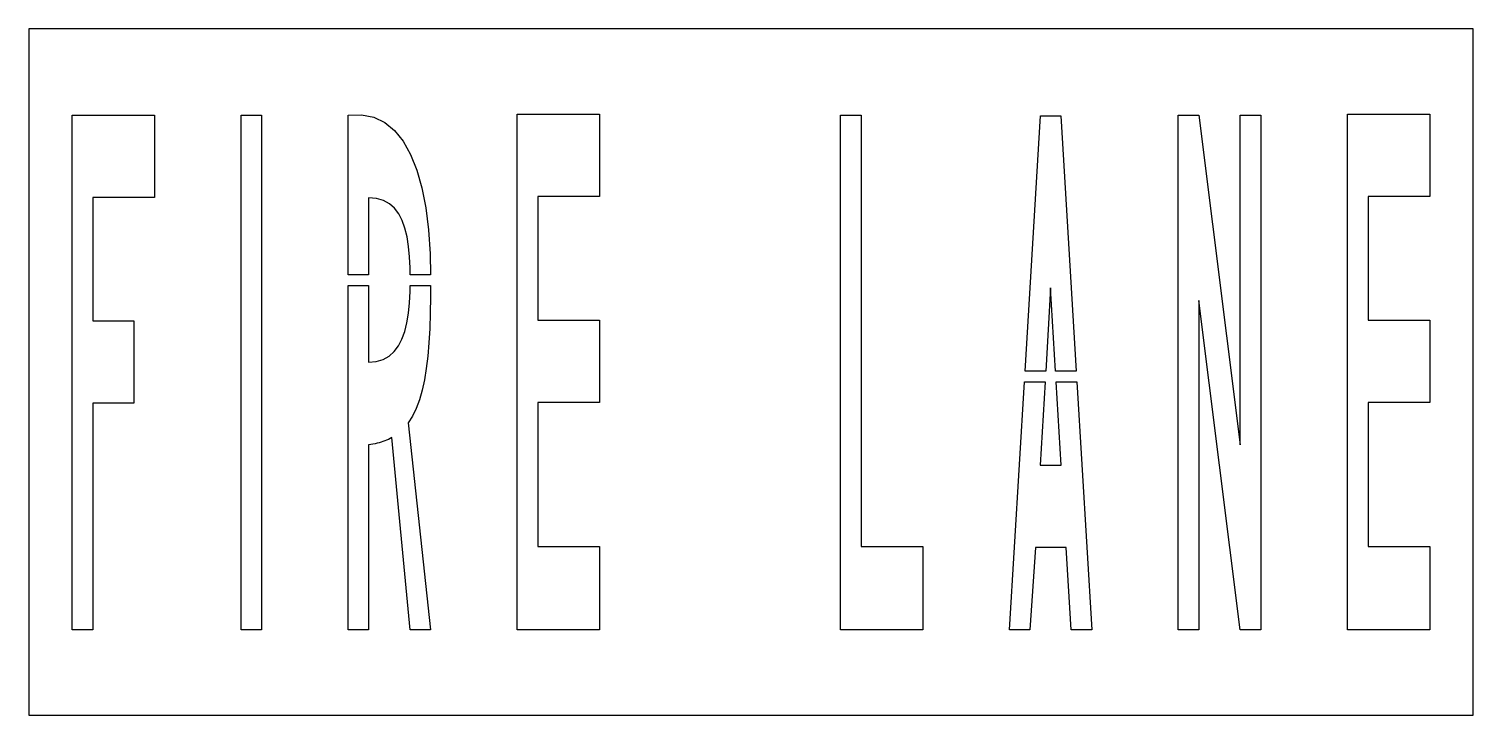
# Model space of a CAD drawing. Extents: x 0 to 101, y 0 to 48.
import ezdxf

# ---------------------------------------------------------------- set-up
doc = ezdxf.new("R2010")
doc.units = 0
doc.layers.add('CUT', color=7, linetype='Continuous')
doc.layers.add('OUTSIDE', color=1, linetype='Continuous')

msp = doc.modelspace()

# ---------------------------------------------------------------- linework, layer by layer
at = {"layer": 'CUT'}
for points in [[(4.466, 27.573), (7.346, 27.573), (7.346, 21.813), (4.466, 21.813), (4.466, 5.973), (3.026, 5.973), (3.026, 41.973), (8.7896, 41.973), (8.7896, 36.213), (4.466, 36.213)], [(14.8368, 41.973), (16.2768, 41.973), (16.2768, 5.973), (14.8368, 5.973)], [(27.1264, 38.1282), (27.4792, 36.8754), (27.7528, 35.475), (27.9472, 33.9342), (28.0624, 32.2566), (28.0915, 30.8038), (26.6647, 30.8038), (26.6584, 31.2846), (26.6188, 32.0658), (26.5504, 32.7894), (26.446, 33.4554), (26.302, 34.0602), (26.1112, 34.5966), (25.8736, 35.061), (25.5784, 35.4534), (25.222, 35.763), (24.8044, 35.9898), (24.3148, 36.1266), (23.7532, 36.1734), (23.7532, 35.2158), (23.7532, 34.2582), (23.7532, 33.3006), (23.7532, 32.343), (23.7532, 31.3854), (23.7532, 30.8038), (22.324, 30.8038), (22.324, 32.9694), (22.324, 35.9682), (22.324, 38.967), (22.324, 41.9586), (23.2636, 41.9982), (24.1204, 41.8254), (24.8872, 41.4546), (25.5712, 40.8894), (26.1724, 40.1406), (26.6908, 39.219)], [(35.5856, 27.627), (39.9092, 27.627), (39.9092, 21.867), (35.5856, 21.867), (35.5856, 11.787), (39.9092, 11.787), (39.9092, 5.973), (34.1456, 5.973), (34.1456, 42.027), (39.9092, 42.027), (39.9092, 36.267), (35.5856, 36.267)], [(62.52, 5.973), (56.7564, 5.973), (56.7564, 41.9586), (58.1964, 41.9586), (58.1964, 11.7942), (62.52, 11.7942)], [(72.1636, 41.919), (73.2399, 24.0664), (71.7955, 24.0664), (71.4472, 29.8878), (71.1073, 24.0664), (69.6689, 24.0664), (70.756, 41.919)], [(86.1632, 41.9694), (86.1632, 5.973), (84.7196, 5.973), (81.8252, 28.9986), (81.8252, 5.973), (80.378, 5.973), (80.378, 41.9694), (81.8252, 41.9694), (84.7196, 18.915), (84.7196, 41.9694)], [(93.6504, 27.627), (97.974, 27.627), (97.974, 21.867), (93.6504, 21.867), (93.6504, 11.787), (97.974, 11.787), (97.974, 5.973), (92.2104, 5.973), (92.2104, 42.027), (97.974, 42.027), (97.974, 36.267), (93.6504, 36.267)], [(27.976, 26.043), (27.8968, 25.1142), (27.7924, 24.2502), (27.6628, 23.451), (27.5044, 22.7202), (27.3136, 22.0542), (27.0868, 21.453), (26.8276, 20.9166), (26.5252, 20.4414), (28.0876, 5.973), (26.6656, 5.973), (25.3768, 19.4082), (25.2616, 19.347), (25.1392, 19.2858), (25.0168, 19.2318), (24.8908, 19.1778), (24.7612, 19.131), (24.628, 19.0878), (24.4912, 19.0482), (24.3508, 19.0122), (24.2068, 18.9798), (24.0592, 18.951), (23.908, 18.9258), (23.7532, 18.9042), (23.7532, 17.8278), (23.7532, 16.7514), (23.7496, 15.6714), (23.7496, 14.595), (23.7496, 13.5186), (23.746, 12.4386), (23.746, 11.3622), (23.7424, 10.2822), (23.7424, 9.2058), (23.7424, 8.1258), (23.7424, 7.0494), (23.7424, 5.973), (23.6236, 5.973), (23.5048, 5.973), (23.386, 5.973), (23.2672, 5.973), (23.1484, 5.973), (23.0332, 5.973), (22.9144, 5.973), (22.7956, 5.973), (22.6804, 5.973), (22.5616, 5.973), (22.4428, 5.973), (22.324, 5.973), (22.324, 8.9682), (22.324, 11.9634), (22.324, 14.9622), (22.324, 17.961), (22.324, 20.9634), (22.324, 23.9658), (22.324, 26.9682), (22.324, 29.9706), (22.324, 30.0518), (23.7532, 30.0518), (23.7532, 29.4702), (23.7532, 28.5126), (23.7532, 27.555), (23.7532, 26.5974), (23.7532, 25.6398), (23.7532, 24.6822), (24.2968, 24.7362), (24.7756, 24.8802), (25.1896, 25.1142), (25.5424, 25.4346), (25.8376, 25.8306), (26.0824, 26.2986), (26.2804, 26.8422), (26.4316, 27.447), (26.5396, 28.1166), (26.6152, 28.8438), (26.6584, 29.625), (26.6639, 30.0518), (28.096, 30.0518), (28.0912, 29.2506), (28.0696, 28.113), (28.0336, 27.0438)], [(70.0072, 5.973), (68.5672, 5.973), (69.6231, 23.3144), (71.0634, 23.3144), (70.7236, 17.493), (72.1888, 17.493), (71.8405, 23.3144), (73.2853, 23.3144), (74.3308, 5.973), (72.8872, 5.973), (72.5488, 11.733), (70.3996, 11.733)]]:
    msp.add_lwpolyline(points, close=True, dxfattribs=at)
at = {"layer": 'OUTSIDE'}
msp.add_lwpolyline([(0, 0), (101, 0), (101, 48), (0, 48)], close=True, dxfattribs=at)

doc.saveas('drawing.dxf')
